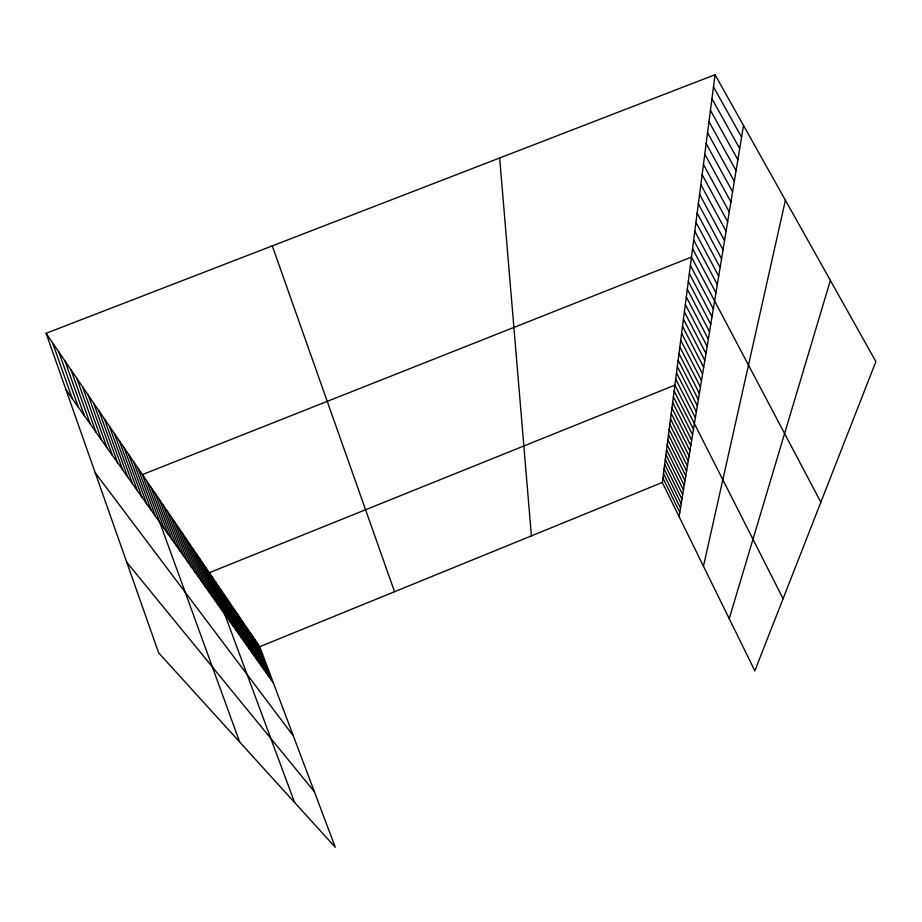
<?xml version="1.0" encoding="UTF-8"?>
<svg xmlns="http://www.w3.org/2000/svg" width="922" height="922" viewBox="0 0 922 922"><rect width="100%" height="100%" fill="white"/><g stroke="black" fill="none" stroke-linecap="round" stroke-linejoin="round"><path stroke-width="1.38" d="M715.057 74.728L875.9 361.608L754.841 670.836L662.307 482.471L715.057 74.728L46.1 333.303L158.665 652.868L335.285 847.272L259.739 646.714L46.1 333.303M679.088 516.631L743.512 125.461M703.463 566.269L785.406 200.189M729.221 618.685L830.376 280.415M259.739 646.714L662.307 482.471M126.74 562.236L314.356 791.698M95.254 472.836L293.323 735.883M65.958 389.683L273.419 683.052M713.49 86.864L741.576 137.171M711.957 98.723L739.698 148.592M710.459 110.306L737.854 159.771M708.995 121.635L736.056 170.674M707.554 132.71L734.304 181.346M706.16 143.544L732.587 191.776M704.788 154.135L730.904 201.976M703.44 164.496L729.267 211.956M702.138 174.65L727.654 221.718M700.847 184.584L726.075 231.272M699.591 194.3L724.542 240.619M698.357 203.831L723.032 249.781M697.147 213.155L721.557 258.748M695.972 222.306L720.105 267.53M694.808 231.261L718.687 276.127M693.667 240.043L717.304 284.564M692.56 248.652L715.945 292.827M820.845 502.225L691.465 257.088L142.403 474.588L239.697 742.06M690.394 265.363L713.294 308.882M689.345 273.488L712.014 316.672M688.319 281.452L710.758 324.313M687.305 289.266L709.525 331.805M686.314 296.942L708.315 339.169M685.334 304.479L707.116 346.384M684.378 311.867L705.952 353.472M683.444 319.127L704.811 360.433M682.511 326.261L703.682 367.267M681.612 333.268L702.576 373.975M680.724 340.149L701.492 380.567M679.848 346.914L700.42 387.044M678.984 353.552L699.372 393.406M678.143 360.087L698.346 399.664M677.313 366.507L697.332 405.807M676.494 372.822L696.341 411.846M675.688 379.034L695.361 417.793M783.078 598.712L674.904 385.131L209.294 572.712L294.602 802.497M674.143 390.997L693.471 429.237M673.394 396.76L692.572 434.758M672.657 402.441L691.673 440.186M671.942 408.031L690.797 445.533M671.228 413.529L689.921 450.789M670.524 418.957L689.068 455.964M669.833 424.281L688.238 461.069M669.153 429.537L687.409 466.083M668.485 434.711L686.59 471.027M667.828 439.817L685.795 475.902M667.171 444.83L685 480.696M666.537 449.786L684.228 485.421M665.903 454.661L683.456 490.078M665.281 459.467L682.695 494.665M664.67 464.192L681.957 499.182M664.071 468.86L681.22 503.643M663.471 473.47L680.494 508.034M662.883 477.999L679.791 512.355M257.422 643.326L271.195 679.894M255.083 639.88L268.924 676.69M252.697 636.399L266.631 673.44M250.288 632.861L264.303 670.144M247.834 629.265L261.929 666.802M245.356 625.612L259.531 663.402M242.832 621.912L257.088 659.956M240.273 618.155L254.622 656.452M237.669 614.34L252.098 652.903M235.029 610.468L249.551 649.295M232.344 606.538L246.958 645.631M229.624 602.539L244.318 641.896M226.858 598.482L241.645 638.116M224.046 594.356L238.925 634.267M221.188 590.161L236.17 630.36M218.284 585.908L233.358 626.395M215.333 581.586L230.5 622.362M212.337 577.184L227.596 618.259M206.113 568.056L221.58 609.742M202.886 563.319L218.445 605.316M199.601 558.49L215.264 600.81M196.259 553.592L212.025 596.234M192.848 548.602L208.729 591.567M189.39 543.519L205.375 586.818M185.864 538.344L201.953 581.989M182.268 533.077L198.472 577.068M178.614 527.707L194.922 572.055M174.892 522.244L191.315 566.949M171.1 516.677L187.639 561.74M167.228 511.007L183.881 556.439M163.286 505.233L180.055 551.033M159.275 499.332L176.16 545.524M155.184 493.328L172.184 539.9M151.012 487.208L168.138 534.172M146.748 480.961L164.001 528.318M137.977 468.099L155.472 516.262M133.46 461.461L151.081 510.05M128.838 454.696L146.598 503.712M124.136 447.781L142.011 497.235M119.318 440.728L137.332 490.619M114.409 433.524L132.561 483.854M109.395 426.16L127.674 476.951M104.267 418.634L122.684 469.897M99.023 410.947L117.578 462.683M93.664 403.087L112.357 455.307M88.189 395.054L107.021 447.758M82.588 386.837L101.558 440.036M76.86 378.435L95.98 432.13M70.994 369.826L90.252 424.039M64.989 361.021L84.398 415.764M272.278 245.874L394.547 591.717M58.847 352.008L78.405 407.282M52.554 342.765L72.262 398.592M499.655 157.985L531.406 535.878"/></g></svg>
